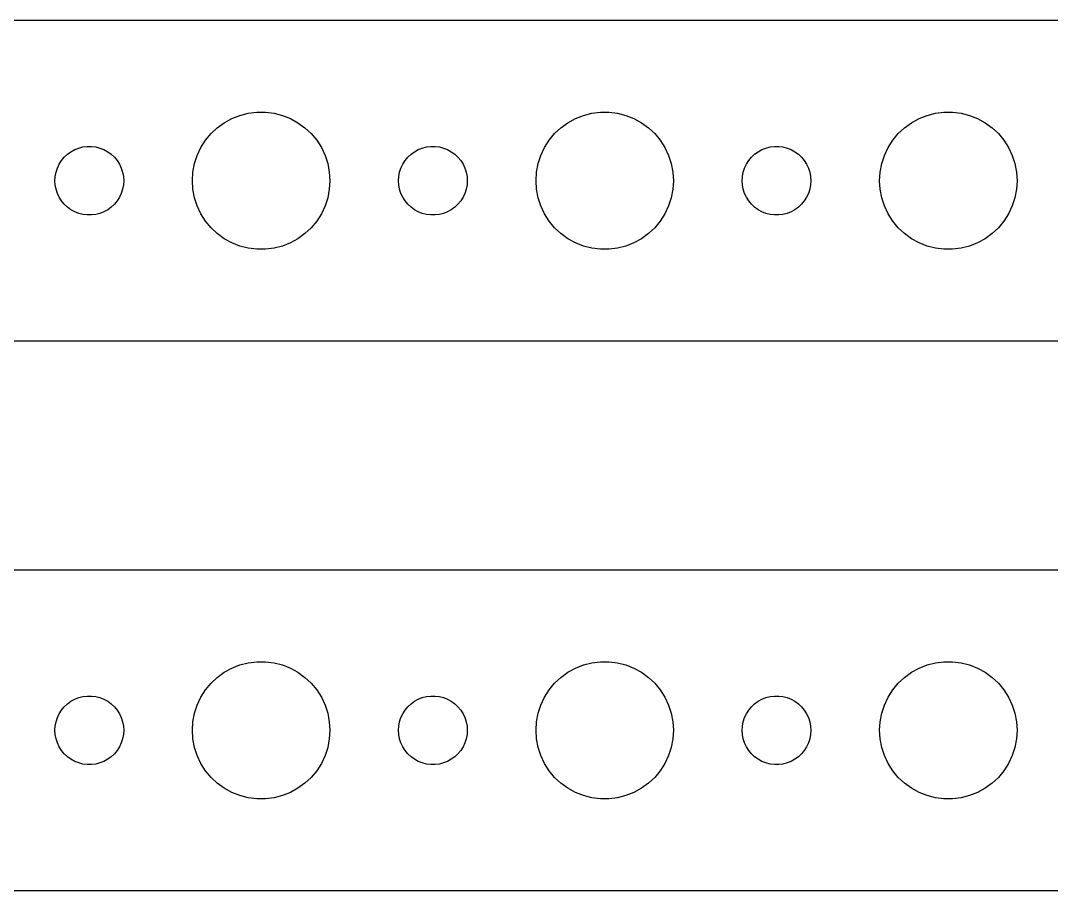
# Model space of a CAD drawing. Header units: metres. Extents: x -180 to 180, y 41 to 79.
# Drawn here: x -93 to -48, y 41.01 to 78.99 of the extents above; entities that cross this region are included whole.
import ezdxf

# ---------------------------------------------------------------- set-up
doc = ezdxf.new("R2010")
doc.units = ezdxf.units.M

msp = doc.modelspace()

# ---------------------------------------------------------------- linework, layer by layer
for p, q in [((174.814, 78.9901), (-174.814, 78.9901)), ((-84.1075, 74.533), (-83.7773, 74.7145)), ((-83.7773, 74.7145), (-83.427, 74.8532)), ((-83.427, 74.8532), (-83.0621, 74.9469)), ((-83.0621, 74.9469), (-82.6884, 74.9941)), ((-82.6884, 74.9941), (-82.3116, 74.9941)), ((-82.3116, 74.9941), (-81.9379, 74.9469)), ((-81.9379, 74.9469), (-81.573, 74.8532)), ((-81.573, 74.8532), (-81.2227, 74.7145)), ((-81.2227, 74.7145), (-80.8925, 74.533)), ((-69.1075, 74.533), (-68.7773, 74.7145)), ((-68.7773, 74.7145), (-68.427, 74.8532)), ((-68.427, 74.8532), (-68.0621, 74.9469)), ((-68.0621, 74.9469), (-67.6884, 74.9941)), ((-67.6884, 74.9941), (-67.3116, 74.9941)), ((-67.3116, 74.9941), (-66.9379, 74.9469)), ((-66.9379, 74.9469), (-66.573, 74.8532)), ((-66.573, 74.8532), (-66.2227, 74.7145)), ((-66.2227, 74.7145), (-65.8925, 74.533)), ((-54.1075, 74.533), (-53.7773, 74.7145)), ((-53.7773, 74.7145), (-53.427, 74.8532)), ((-53.427, 74.8532), (-53.0621, 74.9469)), ((-53.0621, 74.9469), (-52.6884, 74.9941)), ((-52.6884, 74.9941), (-52.3116, 74.9941)), ((-52.3116, 74.9941), (-51.9379, 74.9469)), ((-51.9379, 74.9469), (-51.5729, 74.8532)), ((-51.5729, 74.8532), (-51.2227, 74.7145)), ((-51.2227, 74.7145), (-50.8925, 74.533)), ((-84.6869, 74.0536), (-84.4123, 74.3115)), ((-84.4123, 74.3115), (-84.1075, 74.533)), ((-80.8925, 74.533), (-80.5877, 74.3115)), ((-80.5877, 74.3115), (-80.3131, 74.0536)), ((-69.6869, 74.0536), (-69.4123, 74.3115)), ((-69.4123, 74.3115), (-69.1075, 74.533)), ((-65.8925, 74.533), (-65.5877, 74.3115)), ((-65.5877, 74.3115), (-65.3131, 74.0536)), ((-54.6869, 74.0536), (-54.4123, 74.3115)), ((-54.4123, 74.3115), (-54.1075, 74.533)), ((-50.8925, 74.533), (-50.5877, 74.3115)), ((-50.5877, 74.3115), (-50.3131, 74.0536)), ((-84.927, 73.7634), (-84.6869, 74.0536)), ((-80.3131, 74.0536), (-80.073, 73.7634)), ((-69.927, 73.7634), (-69.6869, 74.0536)), ((-65.3131, 74.0536), (-65.073, 73.7634)), ((-54.927, 73.7634), (-54.6869, 74.0536)), ((-50.3131, 74.0536), (-50.0729, 73.7634)), ((-90.8037, 73.2665), (-90.6387, 73.3572)), ((-90.6387, 73.3572), (-90.4635, 73.4266)), ((-90.4635, 73.4266), (-90.2811, 73.4734)), ((-90.2811, 73.4734), (-90.0942, 73.497)), ((-90.0942, 73.497), (-89.9058, 73.497)), ((-89.9058, 73.497), (-89.7189, 73.4734)), ((-89.7189, 73.4734), (-89.5365, 73.4266)), ((-89.5365, 73.4266), (-89.3613, 73.3572)), ((-89.3613, 73.3572), (-89.1963, 73.2665)), ((-85.2893, 73.1044), (-85.1289, 73.4453)), ((-85.1289, 73.4453), (-84.927, 73.7634)), ((-80.073, 73.7634), (-79.8711, 73.4453)), ((-79.8711, 73.4453), (-79.7107, 73.1044)), ((-75.8037, 73.2665), (-75.6387, 73.3572)), ((-75.6387, 73.3572), (-75.4635, 73.4266)), ((-75.4635, 73.4266), (-75.2811, 73.4734)), ((-75.2811, 73.4734), (-75.0942, 73.497)), ((-75.0942, 73.497), (-74.9058, 73.497)), ((-74.9058, 73.497), (-74.7189, 73.4734)), ((-74.7189, 73.4734), (-74.5365, 73.4266)), ((-74.5365, 73.4266), (-74.3613, 73.3572)), ((-74.3613, 73.3572), (-74.1963, 73.2665)), ((-70.2893, 73.1044), (-70.1289, 73.4453)), ((-70.1289, 73.4453), (-69.927, 73.7634)), ((-65.073, 73.7634), (-64.8711, 73.4453)), ((-64.8711, 73.4453), (-64.7107, 73.1044)), ((-60.8037, 73.2665), (-60.6387, 73.3572)), ((-60.6387, 73.3572), (-60.4635, 73.4266)), ((-60.4635, 73.4266), (-60.2811, 73.4734)), ((-60.2811, 73.4734), (-60.0942, 73.497)), ((-60.0942, 73.497), (-59.9058, 73.497)), ((-59.9058, 73.497), (-59.7189, 73.4734)), ((-59.7189, 73.4734), (-59.5365, 73.4266)), ((-59.5365, 73.4266), (-59.3613, 73.3572)), ((-59.3613, 73.3572), (-59.1963, 73.2665)), ((-55.2893, 73.1044), (-55.1289, 73.4453)), ((-55.1289, 73.4453), (-54.927, 73.7634)), ((-50.0729, 73.7634), (-49.8711, 73.4453)), ((-49.8711, 73.4453), (-49.7107, 73.1044)), ((-91.2135, 72.8817), (-91.0934, 73.0268)), ((-91.0934, 73.0268), (-90.9561, 73.1558)), ((-90.9561, 73.1558), (-90.8037, 73.2665)), ((-89.1963, 73.2665), (-89.0439, 73.1558)), ((-89.0439, 73.1558), (-88.9065, 73.0268)), ((-88.9065, 73.0268), (-88.7865, 72.8817)), ((-85.4057, 72.7461), (-85.2893, 73.1044)), ((-79.7107, 73.1044), (-79.5943, 72.7461)), ((-76.2135, 72.8817), (-76.0934, 73.0268)), ((-76.0934, 73.0268), (-75.9561, 73.1558)), ((-75.9561, 73.1558), (-75.8037, 73.2665)), ((-74.1963, 73.2665), (-74.0439, 73.1558)), ((-74.0439, 73.1558), (-73.9065, 73.0268)), ((-73.9065, 73.0268), (-73.7865, 72.8817)), ((-70.4057, 72.7461), (-70.2893, 73.1044)), ((-64.7107, 73.1044), (-64.5943, 72.7461)), ((-61.2135, 72.8817), (-61.0934, 73.0268)), ((-61.0934, 73.0268), (-60.9561, 73.1558)), ((-60.9561, 73.1558), (-60.8037, 73.2665)), ((-59.1963, 73.2665), (-59.0439, 73.1558)), ((-59.0439, 73.1558), (-58.9065, 73.0268)), ((-58.9065, 73.0268), (-58.7865, 72.8817)), ((-55.4057, 72.7461), (-55.2893, 73.1044)), ((-49.7107, 73.1044), (-49.5942, 72.7461)), ((-91.4529, 72.373), (-91.3947, 72.5522)), ((-91.3947, 72.5522), (-91.3145, 72.7226)), ((-91.3145, 72.7226), (-91.2135, 72.8817)), ((-88.7865, 72.8817), (-88.6855, 72.7226)), ((-88.6855, 72.7226), (-88.6053, 72.5522)), ((-88.6053, 72.5522), (-88.5471, 72.373)), ((-85.4763, 72.376), (-85.4057, 72.7461)), ((-79.5943, 72.7461), (-79.5237, 72.376)), ((-76.4529, 72.373), (-76.3947, 72.5522)), ((-76.3947, 72.5522), (-76.3145, 72.7226)), ((-76.3145, 72.7226), (-76.2135, 72.8817)), ((-73.7865, 72.8817), (-73.6855, 72.7226)), ((-73.6855, 72.7226), (-73.6053, 72.5522)), ((-73.6053, 72.5522), (-73.5471, 72.373)), ((-70.4763, 72.376), (-70.4057, 72.7461)), ((-64.5943, 72.7461), (-64.5237, 72.376)), ((-61.4529, 72.373), (-61.3947, 72.5522)), ((-61.3947, 72.5522), (-61.3145, 72.7226)), ((-61.3145, 72.7226), (-61.2135, 72.8817)), ((-58.7865, 72.8817), (-58.6855, 72.7226)), ((-58.6855, 72.7226), (-58.6053, 72.5522)), ((-58.6053, 72.5522), (-58.5471, 72.373)), ((-55.4763, 72.376), (-55.4057, 72.7461)), ((-49.5942, 72.7461), (-49.5237, 72.376)), ((-91.5, 72), (-91.4882, 72.188)), ((-91.4882, 71.812), (-91.5, 72)), ((-91.4882, 72.188), (-91.4529, 72.373)), ((-88.5471, 72.373), (-88.5118, 72.188)), ((-88.5118, 72.188), (-88.5, 72)), ((-88.5, 72), (-88.5118, 71.812)), ((-85.5, 72), (-85.4763, 72.376)), ((-85.4763, 71.624), (-85.5, 72)), ((-79.5237, 72.376), (-79.5, 72)), ((-79.5, 72), (-79.5237, 71.624)), ((-76.5, 72), (-76.4882, 72.188)), ((-76.4882, 71.812), (-76.5, 72)), ((-76.4882, 72.188), (-76.4529, 72.373)), ((-73.5471, 72.373), (-73.5118, 72.188)), ((-73.5118, 72.188), (-73.5, 72)), ((-73.5, 72), (-73.5118, 71.812)), ((-70.5, 72), (-70.4763, 72.376)), ((-70.4763, 71.624), (-70.5, 72)), ((-64.5237, 72.376), (-64.5, 72)), ((-64.5, 72), (-64.5237, 71.624)), ((-61.5, 72), (-61.4882, 72.188)), ((-61.4882, 71.812), (-61.5, 72)), ((-61.4882, 72.188), (-61.4529, 72.373)), ((-58.5471, 72.373), (-58.5118, 72.188)), ((-58.5118, 72.188), (-58.5, 72)), ((-58.5, 72), (-58.5118, 71.812)), ((-55.5, 72), (-55.4763, 72.376)), ((-55.4763, 71.624), (-55.5, 72)), ((-49.5237, 72.376), (-49.5, 72)), ((-49.5, 72), (-49.5237, 71.624)), ((-91.4529, 71.627), (-91.4882, 71.812)), ((-91.3947, 71.4478), (-91.4529, 71.627)), ((-88.5471, 71.627), (-88.6053, 71.4478)), ((-88.5118, 71.812), (-88.5471, 71.627)), ((-85.4057, 71.2539), (-85.4763, 71.624)), ((-79.5237, 71.624), (-79.5943, 71.2539)), ((-76.4529, 71.627), (-76.4882, 71.812)), ((-76.3947, 71.4478), (-76.4529, 71.627)), ((-73.5471, 71.627), (-73.6053, 71.4478)), ((-73.5118, 71.812), (-73.5471, 71.627)), ((-70.4057, 71.2539), (-70.4763, 71.624)), ((-64.5237, 71.624), (-64.5943, 71.2539)), ((-61.4529, 71.627), (-61.4882, 71.812)), ((-61.3947, 71.4478), (-61.4529, 71.627)), ((-58.5471, 71.627), (-58.6053, 71.4478)), ((-58.5118, 71.812), (-58.5471, 71.627)), ((-55.4057, 71.2539), (-55.4763, 71.624)), ((-49.5237, 71.624), (-49.5942, 71.2539)), ((-91.3145, 71.2774), (-91.3947, 71.4478)), ((-91.2135, 71.1183), (-91.3145, 71.2774)), ((-91.0934, 70.9732), (-91.2135, 71.1183)), ((-88.7865, 71.1183), (-88.9065, 70.9732)), ((-88.6855, 71.2774), (-88.7865, 71.1183)), ((-88.6053, 71.4478), (-88.6855, 71.2774)), ((-85.2893, 70.8956), (-85.4057, 71.2539)), ((-79.5943, 71.2539), (-79.7107, 70.8956)), ((-76.3145, 71.2774), (-76.3947, 71.4478)), ((-76.2135, 71.1183), (-76.3145, 71.2774)), ((-76.0934, 70.9732), (-76.2135, 71.1183)), ((-73.7865, 71.1183), (-73.9065, 70.9732)), ((-73.6855, 71.2774), (-73.7865, 71.1183)), ((-73.6053, 71.4478), (-73.6855, 71.2774)), ((-70.2893, 70.8956), (-70.4057, 71.2539)), ((-64.5943, 71.2539), (-64.7107, 70.8956)), ((-61.3145, 71.2774), (-61.3947, 71.4478)), ((-61.2135, 71.1183), (-61.3145, 71.2774)), ((-61.0934, 70.9732), (-61.2135, 71.1183)), ((-58.7865, 71.1183), (-58.9065, 70.9732)), ((-58.6855, 71.2774), (-58.7865, 71.1183)), ((-58.6053, 71.4478), (-58.6855, 71.2774)), ((-55.2893, 70.8956), (-55.4057, 71.2539)), ((-49.5942, 71.2539), (-49.7107, 70.8956)), ((-90.9561, 70.8442), (-91.0934, 70.9732)), ((-90.8037, 70.7335), (-90.9561, 70.8442)), ((-90.6387, 70.6428), (-90.8037, 70.7335)), ((-89.1963, 70.7335), (-89.3613, 70.6428)), ((-89.0439, 70.8442), (-89.1963, 70.7335)), ((-88.9065, 70.9732), (-89.0439, 70.8442)), ((-85.1289, 70.5547), (-85.2893, 70.8956)), ((-79.7107, 70.8956), (-79.8711, 70.5547)), ((-75.9561, 70.8442), (-76.0934, 70.9732)), ((-75.8037, 70.7335), (-75.9561, 70.8442)), ((-75.6387, 70.6428), (-75.8037, 70.7335)), ((-74.1963, 70.7335), (-74.3613, 70.6428)), ((-74.0439, 70.8442), (-74.1963, 70.7335)), ((-73.9065, 70.9732), (-74.0439, 70.8442)), ((-70.1289, 70.5547), (-70.2893, 70.8956)), ((-64.7107, 70.8956), (-64.8711, 70.5547)), ((-60.9561, 70.8442), (-61.0934, 70.9732)), ((-60.8037, 70.7335), (-60.9561, 70.8442)), ((-60.6387, 70.6428), (-60.8037, 70.7335)), ((-59.1963, 70.7335), (-59.3613, 70.6428)), ((-59.0439, 70.8442), (-59.1963, 70.7335)), ((-58.9065, 70.9732), (-59.0439, 70.8442)), ((-55.1289, 70.5547), (-55.2893, 70.8956)), ((-49.7107, 70.8956), (-49.8711, 70.5547)), ((-90.4635, 70.5734), (-90.6387, 70.6428)), ((-90.2811, 70.5266), (-90.4635, 70.5734)), ((-90.0942, 70.503), (-90.2811, 70.5266)), ((-89.9058, 70.503), (-90.0942, 70.503)), ((-89.7189, 70.5266), (-89.9058, 70.503)), ((-89.5365, 70.5734), (-89.7189, 70.5266)), ((-89.3613, 70.6428), (-89.5365, 70.5734)), ((-84.927, 70.2366), (-85.1289, 70.5547)), ((-84.6869, 69.9464), (-84.927, 70.2366)), ((-80.073, 70.2366), (-80.3131, 69.9464)), ((-79.8711, 70.5547), (-80.073, 70.2366)), ((-75.4635, 70.5734), (-75.6387, 70.6428)), ((-75.2811, 70.5266), (-75.4635, 70.5734)), ((-75.0942, 70.503), (-75.2811, 70.5266)), ((-74.9058, 70.503), (-75.0942, 70.503)), ((-74.7189, 70.5266), (-74.9058, 70.503)), ((-74.5365, 70.5734), (-74.7189, 70.5266)), ((-74.3613, 70.6428), (-74.5365, 70.5734)), ((-69.927, 70.2366), (-70.1289, 70.5547)), ((-69.6869, 69.9464), (-69.927, 70.2366)), ((-65.073, 70.2366), (-65.3131, 69.9464)), ((-64.8711, 70.5547), (-65.073, 70.2366)), ((-60.4635, 70.5734), (-60.6387, 70.6428)), ((-60.2811, 70.5266), (-60.4635, 70.5734)), ((-60.0942, 70.503), (-60.2811, 70.5266)), ((-59.9058, 70.503), (-60.0942, 70.503)), ((-59.7189, 70.5266), (-59.9058, 70.503)), ((-59.5365, 70.5734), (-59.7189, 70.5266)), ((-59.3613, 70.6428), (-59.5365, 70.5734)), ((-54.927, 70.2366), (-55.1289, 70.5547)), ((-54.6869, 69.9464), (-54.927, 70.2366)), ((-50.0729, 70.2366), (-50.3131, 69.9464)), ((-49.8711, 70.5547), (-50.0729, 70.2366)), ((-84.4123, 69.6885), (-84.6869, 69.9464)), ((-80.3131, 69.9464), (-80.5877, 69.6885)), ((-69.4123, 69.6885), (-69.6869, 69.9464)), ((-65.3131, 69.9464), (-65.5877, 69.6885)), ((-54.4123, 69.6885), (-54.6869, 69.9464)), ((-50.3131, 69.9464), (-50.5877, 69.6885)), ((-84.1075, 69.467), (-84.4123, 69.6885)), ((-83.7773, 69.2855), (-84.1075, 69.467)), ((-80.8925, 69.467), (-81.2227, 69.2855)), ((-80.5877, 69.6885), (-80.8925, 69.467)), ((-69.1075, 69.467), (-69.4123, 69.6885)), ((-68.7773, 69.2855), (-69.1075, 69.467)), ((-65.8925, 69.467), (-66.2227, 69.2855)), ((-65.5877, 69.6885), (-65.8925, 69.467)), ((-54.1075, 69.467), (-54.4123, 69.6885)), ((-53.7773, 69.2855), (-54.1075, 69.467)), ((-50.8925, 69.467), (-51.2227, 69.2855)), ((-50.5877, 69.6885), (-50.8925, 69.467)), ((-83.427, 69.1468), (-83.7773, 69.2855)), ((-83.0621, 69.0531), (-83.427, 69.1468)), ((-82.6884, 69.0059), (-83.0621, 69.0531)), ((-82.3116, 69.0059), (-82.6884, 69.0059)), ((-81.9379, 69.0531), (-82.3116, 69.0059)), ((-81.573, 69.1468), (-81.9379, 69.0531)), ((-81.2227, 69.2855), (-81.573, 69.1468)), ((-68.427, 69.1468), (-68.7773, 69.2855)), ((-68.0621, 69.0531), (-68.427, 69.1468)), ((-67.6884, 69.0059), (-68.0621, 69.0531)), ((-67.3116, 69.0059), (-67.6884, 69.0059)), ((-66.9379, 69.0531), (-67.3116, 69.0059)), ((-66.573, 69.1468), (-66.9379, 69.0531)), ((-66.2227, 69.2855), (-66.573, 69.1468)), ((-53.427, 69.1468), (-53.7773, 69.2855)), ((-53.0621, 69.0531), (-53.427, 69.1468)), ((-52.6884, 69.0059), (-53.0621, 69.0531)), ((-52.3116, 69.0059), (-52.6884, 69.0059)), ((-51.9379, 69.0531), (-52.3116, 69.0059)), ((-51.5729, 69.1468), (-51.9379, 69.0531)), ((-51.2227, 69.2855), (-51.5729, 69.1468)), ((-174.814, 65.0099), (174.814, 65.0099)), ((174.814, 54.9901), (-174.814, 54.9901)), ((-83.7773, 50.7145), (-83.427, 50.8532)), ((-83.427, 50.8532), (-83.0621, 50.9469)), ((-83.0621, 50.9469), (-82.6884, 50.9941)), ((-82.6884, 50.9941), (-82.3116, 50.9941)), ((-82.3116, 50.9941), (-81.9379, 50.9469)), ((-81.9379, 50.9469), (-81.573, 50.8532)), ((-81.573, 50.8532), (-81.2227, 50.7145)), ((-68.7773, 50.7145), (-68.427, 50.8532)), ((-68.427, 50.8532), (-68.0621, 50.9469)), ((-68.0621, 50.9469), (-67.6884, 50.9941)), ((-67.6884, 50.9941), (-67.3116, 50.9941)), ((-67.3116, 50.9941), (-66.9379, 50.9469)), ((-66.9379, 50.9469), (-66.573, 50.8532)), ((-66.573, 50.8532), (-66.2227, 50.7145)), ((-53.7773, 50.7145), (-53.427, 50.8532)), ((-53.427, 50.8532), (-53.0621, 50.9469)), ((-53.0621, 50.9469), (-52.6884, 50.9941)), ((-52.6884, 50.9941), (-52.3116, 50.9941)), ((-52.3116, 50.9941), (-51.9379, 50.9469)), ((-51.9379, 50.9469), (-51.5729, 50.8532)), ((-51.5729, 50.8532), (-51.2227, 50.7145)), ((-84.4123, 50.3115), (-84.1075, 50.533)), ((-84.1075, 50.533), (-83.7773, 50.7145)), ((-81.2227, 50.7145), (-80.8925, 50.533)), ((-80.8925, 50.533), (-80.5877, 50.3115)), ((-69.4123, 50.3115), (-69.1075, 50.533)), ((-69.1075, 50.533), (-68.7773, 50.7145)), ((-66.2227, 50.7145), (-65.8925, 50.533)), ((-65.8925, 50.533), (-65.5877, 50.3115)), ((-54.4123, 50.3115), (-54.1075, 50.533)), ((-54.1075, 50.533), (-53.7773, 50.7145)), ((-51.2227, 50.7145), (-50.8925, 50.533)), ((-50.8925, 50.533), (-50.5877, 50.3115)), ((-84.927, 49.7634), (-84.6869, 50.0536)), ((-84.6869, 50.0536), (-84.4123, 50.3115)), ((-80.5877, 50.3115), (-80.3131, 50.0536)), ((-80.3131, 50.0536), (-80.073, 49.7634)), ((-69.927, 49.7634), (-69.6869, 50.0536)), ((-69.6869, 50.0536), (-69.4123, 50.3115)), ((-65.5877, 50.3115), (-65.3131, 50.0536)), ((-65.3131, 50.0536), (-65.073, 49.7634)), ((-54.927, 49.7634), (-54.6869, 50.0536)), ((-54.6869, 50.0536), (-54.4123, 50.3115)), ((-50.5877, 50.3115), (-50.3131, 50.0536)), ((-50.3131, 50.0536), (-50.0729, 49.7634)), ((-85.1289, 49.4453), (-84.927, 49.7634)), ((-80.073, 49.7634), (-79.8711, 49.4453)), ((-70.1289, 49.4453), (-69.927, 49.7634)), ((-65.073, 49.7634), (-64.8711, 49.4453)), ((-55.1289, 49.4453), (-54.927, 49.7634)), ((-50.0729, 49.7634), (-49.8711, 49.4453)), ((-91.0934, 49.0268), (-90.9561, 49.1558)), ((-90.9561, 49.1558), (-90.8037, 49.2665)), ((-90.8037, 49.2665), (-90.6387, 49.3572)), ((-90.6387, 49.3572), (-90.4635, 49.4266)), ((-90.4635, 49.4266), (-90.2811, 49.4734)), ((-90.2811, 49.4734), (-90.0942, 49.497)), ((-90.0942, 49.497), (-89.9058, 49.497)), ((-89.9058, 49.497), (-89.7189, 49.4734)), ((-89.7189, 49.4734), (-89.5365, 49.4266)), ((-89.5365, 49.4266), (-89.3613, 49.3572)), ((-89.3613, 49.3572), (-89.1963, 49.2665)), ((-89.1963, 49.2665), (-89.0439, 49.1558)), ((-89.0439, 49.1558), (-88.9065, 49.0268)), ((-85.4057, 48.7461), (-85.2893, 49.1044)), ((-85.2893, 49.1044), (-85.1289, 49.4453)), ((-79.8711, 49.4453), (-79.7107, 49.1044)), ((-79.7107, 49.1044), (-79.5943, 48.7461)), ((-76.0934, 49.0268), (-75.9561, 49.1558)), ((-75.9561, 49.1558), (-75.8037, 49.2665)), ((-75.8037, 49.2665), (-75.6387, 49.3572)), ((-75.6387, 49.3572), (-75.4635, 49.4266)), ((-75.4635, 49.4266), (-75.2811, 49.4734)), ((-75.2811, 49.4734), (-75.0942, 49.497)), ((-75.0942, 49.497), (-74.9058, 49.497)), ((-74.9058, 49.497), (-74.7189, 49.4734)), ((-74.7189, 49.4734), (-74.5365, 49.4266)), ((-74.5365, 49.4266), (-74.3613, 49.3572)), ((-74.3613, 49.3572), (-74.1963, 49.2665)), ((-74.1963, 49.2665), (-74.0439, 49.1558)), ((-74.0439, 49.1558), (-73.9065, 49.0268)), ((-70.4057, 48.7461), (-70.2893, 49.1044)), ((-70.2893, 49.1044), (-70.1289, 49.4453)), ((-64.8711, 49.4453), (-64.7107, 49.1044)), ((-64.7107, 49.1044), (-64.5943, 48.7461)), ((-61.0934, 49.0268), (-60.9561, 49.1558)), ((-60.9561, 49.1558), (-60.8037, 49.2665)), ((-60.8037, 49.2665), (-60.6387, 49.3572)), ((-60.6387, 49.3572), (-60.4635, 49.4266)), ((-60.4635, 49.4266), (-60.2811, 49.4734)), ((-60.2811, 49.4734), (-60.0942, 49.497)), ((-60.0942, 49.497), (-59.9058, 49.497)), ((-59.9058, 49.497), (-59.7189, 49.4734)), ((-59.7189, 49.4734), (-59.5365, 49.4266)), ((-59.5365, 49.4266), (-59.3613, 49.3572)), ((-59.3613, 49.3572), (-59.1963, 49.2665)), ((-59.1963, 49.2665), (-59.0439, 49.1558)), ((-59.0439, 49.1558), (-58.9065, 49.0268)), ((-55.4057, 48.7461), (-55.2893, 49.1044)), ((-55.2893, 49.1044), (-55.1289, 49.4453)), ((-49.8711, 49.4453), (-49.7107, 49.1044)), ((-49.7107, 49.1044), (-49.5942, 48.7461)), ((-91.3947, 48.5522), (-91.3145, 48.7226)), ((-91.3145, 48.7226), (-91.2135, 48.8817)), ((-91.2135, 48.8817), (-91.0934, 49.0268)), ((-88.9065, 49.0268), (-88.7865, 48.8817)), ((-88.7865, 48.8817), (-88.6855, 48.7226)), ((-88.6855, 48.7226), (-88.6053, 48.5522)), ((-85.4763, 48.376), (-85.4057, 48.7461)), ((-79.5943, 48.7461), (-79.5237, 48.376)), ((-76.3947, 48.5522), (-76.3145, 48.7226)), ((-76.3145, 48.7226), (-76.2135, 48.8817)), ((-76.2135, 48.8817), (-76.0934, 49.0268)), ((-73.9065, 49.0268), (-73.7865, 48.8817)), ((-73.7865, 48.8817), (-73.6855, 48.7226)), ((-73.6855, 48.7226), (-73.6053, 48.5522)), ((-70.4763, 48.376), (-70.4057, 48.7461)), ((-64.5943, 48.7461), (-64.5237, 48.376)), ((-61.3947, 48.5522), (-61.3145, 48.7226)), ((-61.3145, 48.7226), (-61.2135, 48.8817)), ((-61.2135, 48.8817), (-61.0934, 49.0268)), ((-58.9065, 49.0268), (-58.7865, 48.8817)), ((-58.7865, 48.8817), (-58.6855, 48.7226)), ((-58.6855, 48.7226), (-58.6053, 48.5522)), ((-55.4763, 48.376), (-55.4057, 48.7461)), ((-49.5942, 48.7461), (-49.5237, 48.376)), ((-91.5, 48), (-91.4882, 48.188)), ((-91.4882, 48.188), (-91.4529, 48.373)), ((-91.4529, 48.373), (-91.3947, 48.5522)), ((-88.6053, 48.5522), (-88.5471, 48.373)), ((-88.5471, 48.373), (-88.5118, 48.188)), ((-88.5118, 48.188), (-88.5, 48)), ((-85.5, 48), (-85.4763, 48.376)), ((-79.5237, 48.376), (-79.5, 48)), ((-76.5, 48), (-76.4882, 48.188)), ((-76.4882, 48.188), (-76.4529, 48.373)), ((-76.4529, 48.373), (-76.3947, 48.5522)), ((-73.6053, 48.5522), (-73.5471, 48.373)), ((-73.5471, 48.373), (-73.5118, 48.188)), ((-73.5118, 48.188), (-73.5, 48)), ((-70.5, 48), (-70.4763, 48.376)), ((-64.5237, 48.376), (-64.5, 48)), ((-61.5, 48), (-61.4882, 48.188)), ((-61.4882, 48.188), (-61.4529, 48.373)), ((-61.4529, 48.373), (-61.3947, 48.5522)), ((-58.6053, 48.5522), (-58.5471, 48.373)), ((-58.5471, 48.373), (-58.5118, 48.188)), ((-58.5118, 48.188), (-58.5, 48)), ((-55.5, 48), (-55.4763, 48.376)), ((-49.5237, 48.376), (-49.5, 48)), ((-91.4882, 47.812), (-91.5, 48)), ((-91.4529, 47.627), (-91.4882, 47.812)), ((-88.5118, 47.812), (-88.5471, 47.627)), ((-88.5, 48), (-88.5118, 47.812)), ((-85.4763, 47.624), (-85.5, 48)), ((-79.5, 48), (-79.5237, 47.624)), ((-76.4882, 47.812), (-76.5, 48)), ((-76.4529, 47.627), (-76.4882, 47.812)), ((-73.5118, 47.812), (-73.5471, 47.627)), ((-73.5, 48), (-73.5118, 47.812)), ((-70.4763, 47.624), (-70.5, 48)), ((-64.5, 48), (-64.5237, 47.624)), ((-61.4882, 47.812), (-61.5, 48)), ((-61.4529, 47.627), (-61.4882, 47.812)), ((-58.5118, 47.812), (-58.5471, 47.627)), ((-58.5, 48), (-58.5118, 47.812)), ((-55.4763, 47.624), (-55.5, 48)), ((-49.5, 48), (-49.5237, 47.624)), ((-91.3947, 47.4478), (-91.4529, 47.627)), ((-91.3145, 47.2774), (-91.3947, 47.4478)), ((-91.2135, 47.1183), (-91.3145, 47.2774)), ((-88.6855, 47.2774), (-88.7865, 47.1183)), ((-88.6053, 47.4478), (-88.6855, 47.2774)), ((-88.5471, 47.627), (-88.6053, 47.4478)), ((-85.4057, 47.2539), (-85.4763, 47.624)), ((-85.2893, 46.8956), (-85.4057, 47.2539)), ((-79.5943, 47.2539), (-79.7107, 46.8956)), ((-79.5237, 47.624), (-79.5943, 47.2539)), ((-76.3947, 47.4478), (-76.4529, 47.627)), ((-76.3145, 47.2774), (-76.3947, 47.4478)), ((-76.2135, 47.1183), (-76.3145, 47.2774)), ((-73.6855, 47.2774), (-73.7865, 47.1183)), ((-73.6053, 47.4478), (-73.6855, 47.2774)), ((-73.5471, 47.627), (-73.6053, 47.4478)), ((-70.4057, 47.2539), (-70.4763, 47.624)), ((-70.2893, 46.8956), (-70.4057, 47.2539)), ((-64.5943, 47.2539), (-64.7107, 46.8956)), ((-64.5237, 47.624), (-64.5943, 47.2539)), ((-61.3947, 47.4478), (-61.4529, 47.627)), ((-61.3145, 47.2774), (-61.3947, 47.4478)), ((-61.2135, 47.1183), (-61.3145, 47.2774)), ((-58.6855, 47.2774), (-58.7865, 47.1183)), ((-58.6053, 47.4478), (-58.6855, 47.2774)), ((-58.5471, 47.627), (-58.6053, 47.4478)), ((-55.4057, 47.2539), (-55.4763, 47.624)), ((-55.2893, 46.8956), (-55.4057, 47.2539)), ((-49.5942, 47.2539), (-49.7107, 46.8956)), ((-49.5237, 47.624), (-49.5942, 47.2539)), ((-91.0934, 46.9732), (-91.2135, 47.1183)), ((-90.9561, 46.8442), (-91.0934, 46.9732)), ((-90.8037, 46.7335), (-90.9561, 46.8442)), ((-89.0439, 46.8442), (-89.1963, 46.7335)), ((-88.9065, 46.9732), (-89.0439, 46.8442)), ((-88.7865, 47.1183), (-88.9065, 46.9732)), ((-85.1289, 46.5547), (-85.2893, 46.8956)), ((-79.7107, 46.8956), (-79.8711, 46.5547)), ((-76.0934, 46.9732), (-76.2135, 47.1183)), ((-75.9561, 46.8442), (-76.0934, 46.9732)), ((-75.8037, 46.7335), (-75.9561, 46.8442)), ((-74.0439, 46.8442), (-74.1963, 46.7335)), ((-73.9065, 46.9732), (-74.0439, 46.8442)), ((-73.7865, 47.1183), (-73.9065, 46.9732)), ((-70.1289, 46.5547), (-70.2893, 46.8956)), ((-64.7107, 46.8956), (-64.8711, 46.5547)), ((-61.0934, 46.9732), (-61.2135, 47.1183)), ((-60.9561, 46.8442), (-61.0934, 46.9732)), ((-60.8037, 46.7335), (-60.9561, 46.8442)), ((-59.0439, 46.8442), (-59.1963, 46.7335)), ((-58.9065, 46.9732), (-59.0439, 46.8442)), ((-58.7865, 47.1183), (-58.9065, 46.9732)), ((-55.1289, 46.5547), (-55.2893, 46.8956)), ((-49.7107, 46.8956), (-49.8711, 46.5547)), ((-90.6387, 46.6428), (-90.8037, 46.7335)), ((-90.4635, 46.5734), (-90.6387, 46.6428)), ((-90.2811, 46.5266), (-90.4635, 46.5734)), ((-90.0942, 46.503), (-90.2811, 46.5266)), ((-89.9058, 46.503), (-90.0942, 46.503)), ((-89.7189, 46.5266), (-89.9058, 46.503)), ((-89.5365, 46.5734), (-89.7189, 46.5266)), ((-89.3613, 46.6428), (-89.5365, 46.5734)), ((-89.1963, 46.7335), (-89.3613, 46.6428)), ((-84.927, 46.2366), (-85.1289, 46.5547)), ((-79.8711, 46.5547), (-80.073, 46.2366)), ((-75.6387, 46.6428), (-75.8037, 46.7335)), ((-75.4635, 46.5734), (-75.6387, 46.6428)), ((-75.2811, 46.5266), (-75.4635, 46.5734)), ((-75.0942, 46.503), (-75.2811, 46.5266)), ((-74.9058, 46.503), (-75.0942, 46.503)), ((-74.7189, 46.5266), (-74.9058, 46.503)), ((-74.5365, 46.5734), (-74.7189, 46.5266)), ((-74.3613, 46.6428), (-74.5365, 46.5734)), ((-74.1963, 46.7335), (-74.3613, 46.6428)), ((-69.927, 46.2366), (-70.1289, 46.5547)), ((-64.8711, 46.5547), (-65.073, 46.2366)), ((-60.6387, 46.6428), (-60.8037, 46.7335)), ((-60.4635, 46.5734), (-60.6387, 46.6428)), ((-60.2811, 46.5266), (-60.4635, 46.5734)), ((-60.0942, 46.503), (-60.2811, 46.5266)), ((-59.9058, 46.503), (-60.0942, 46.503)), ((-59.7189, 46.5266), (-59.9058, 46.503)), ((-59.5365, 46.5734), (-59.7189, 46.5266)), ((-59.3613, 46.6428), (-59.5365, 46.5734)), ((-59.1963, 46.7335), (-59.3613, 46.6428)), ((-54.927, 46.2366), (-55.1289, 46.5547)), ((-49.8711, 46.5547), (-50.0729, 46.2366)), ((-84.6869, 45.9464), (-84.927, 46.2366)), ((-84.4123, 45.6885), (-84.6869, 45.9464)), ((-80.3131, 45.9464), (-80.5877, 45.6885)), ((-80.073, 46.2366), (-80.3131, 45.9464)), ((-69.6869, 45.9464), (-69.927, 46.2366)), ((-69.4123, 45.6885), (-69.6869, 45.9464)), ((-65.3131, 45.9464), (-65.5877, 45.6885)), ((-65.073, 46.2366), (-65.3131, 45.9464)), ((-54.6869, 45.9464), (-54.927, 46.2366)), ((-54.4123, 45.6885), (-54.6869, 45.9464)), ((-50.3131, 45.9464), (-50.5877, 45.6885)), ((-50.0729, 46.2366), (-50.3131, 45.9464)), ((-84.1075, 45.467), (-84.4123, 45.6885)), ((-83.7773, 45.2855), (-84.1075, 45.467)), ((-80.8925, 45.467), (-81.2227, 45.2855)), ((-80.5877, 45.6885), (-80.8925, 45.467)), ((-69.1075, 45.467), (-69.4123, 45.6885)), ((-68.7773, 45.2855), (-69.1075, 45.467)), ((-65.8925, 45.467), (-66.2227, 45.2855)), ((-65.5877, 45.6885), (-65.8925, 45.467)), ((-54.1075, 45.467), (-54.4123, 45.6885)), ((-53.7773, 45.2855), (-54.1075, 45.467)), ((-50.8925, 45.467), (-51.2227, 45.2855)), ((-50.5877, 45.6885), (-50.8925, 45.467)), ((-83.427, 45.1468), (-83.7773, 45.2855)), ((-83.0621, 45.0531), (-83.427, 45.1468)), ((-82.6884, 45.0059), (-83.0621, 45.0531)), ((-82.3116, 45.0059), (-82.6884, 45.0059)), ((-81.9379, 45.0531), (-82.3116, 45.0059)), ((-81.573, 45.1468), (-81.9379, 45.0531)), ((-81.2227, 45.2855), (-81.573, 45.1468)), ((-68.427, 45.1468), (-68.7773, 45.2855)), ((-68.0621, 45.0531), (-68.427, 45.1468)), ((-67.6884, 45.0059), (-68.0621, 45.0531)), ((-67.3116, 45.0059), (-67.6884, 45.0059)), ((-66.9379, 45.0531), (-67.3116, 45.0059)), ((-66.573, 45.1468), (-66.9379, 45.0531)), ((-66.2227, 45.2855), (-66.573, 45.1468)), ((-53.427, 45.1468), (-53.7773, 45.2855)), ((-53.0621, 45.0531), (-53.427, 45.1468)), ((-52.6884, 45.0059), (-53.0621, 45.0531)), ((-52.3116, 45.0059), (-52.6884, 45.0059)), ((-51.9379, 45.0531), (-52.3116, 45.0059)), ((-51.5729, 45.1468), (-51.9379, 45.0531)), ((-51.2227, 45.2855), (-51.5729, 45.1468)), ((-174.814, 41.0099), (174.814, 41.0099))]:
    msp.add_line(p, q)

doc.saveas('drawing.dxf')
